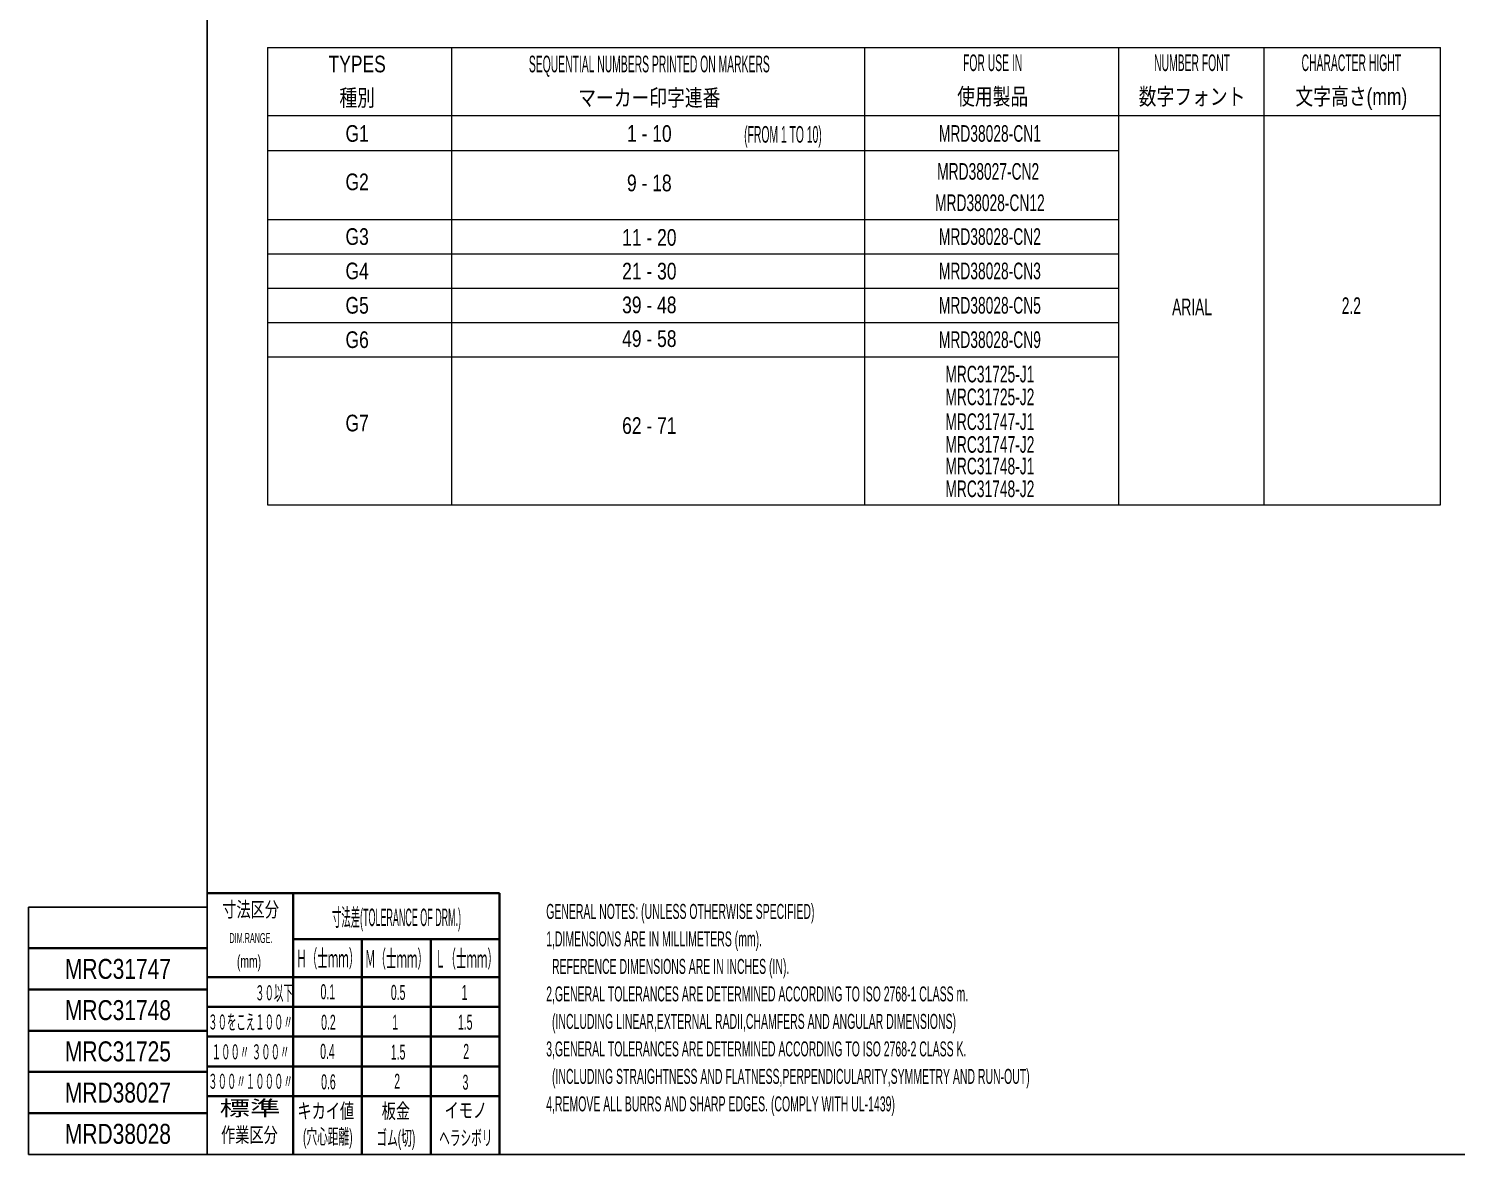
# Model space of a CAD drawing. Header units: millimetres. Extents: x 7 to 413, y 10 to 287.
# Drawn here: x 7 to 214.7, y 10.2 to 174.1 of the extents above; entities that cross this region are included whole.
import ezdxf
from ezdxf.enums import TextEntityAlignment as Align

# ---------------------------------------------------------------- set-up
doc = ezdxf.new("R2010")
doc.units = ezdxf.units.MM
for name, color, linetype in [('図面枠D8M', 7, 'Continuous'), ('文字', 7, 'Continuous'), ('表題、部品表', 7, 'Continuous')]:
    doc.layers.add(name, color=color, linetype=linetype)
doc.styles.add('HG丸ｺﾞｼｯｸM-PRO', font='')
doc.styles.get('HG丸ｺﾞｼｯｸM-PRO').set_extended_font_data('HG丸ｺﾞｼｯｸM-PRO')

# ---------------------------------------------------------------- blocks, each defined once
blk = doc.blocks.new('BLKF023')
at = {"layer": '図面枠D8M', "color": 3, "linetype": 'Continuous', "lineweight": 35}
for p, q in [((33, 48.25), (75.5, 48.25)), ((45.5, 48.25), (45.5, 10.25)), ((75.5, 48.25), (75.5, 10.25)), ((45.5, 41.55), (75.5, 41.55)), ((55.5, 41.55), (55.5, 10.25)), ((65.5, 41.55), (65.5, 10.25)), ((7, 40.25), (33, 40.25)), ((33, 36.05), (75.5, 36.05)), ((7, 34.25), (33, 34.25)), ((33, 31.72), (75.5, 31.72)), ((7, 28.25), (33, 28.25)), ((33, 27.4), (75.5, 27.4)), ((33, 23.07), (75.5, 23.07)), ((7, 22.25), (33, 22.25)), ((33, 18.75), (75.5, 18.75)), ((33, 16.25), (7, 16.25))]:
    blk.add_line(p, q, dxfattribs=at)
at = {"layer": '文字', "color": 2, "linetype": 'Continuous', "lineweight": 25}
for p, q in [((33, 286.75), (33, 10.25)), ((7, 46.25), (7, 10.25)), ((7, 46.25), (33, 46.25)), ((7, 10.25), (413, 10.25))]:
    blk.add_line(p, q, dxfattribs=at)
at = {"layer": '図面枠D8M', "color": 4, "linetype": 'Continuous', "lineweight": 13, "style": 'HG丸ｺﾞｼｯｸM-PRO'}
for s, height, width, p in [('寸法区分', 2.182, 0.692256, (39.31, 44.15)), ('(mm)', 1.818, 0.619256, (39.07, 36.89)), ('標準', 2.182, 1.489301, (39.21, 15.25)), ('作業区分', 2.182, 0.692256, (39.12, 11.35)), ('(穴心距離)', 2.182, 0.521231, (50.53, 11.11)), ('ゴム(切)', 2.182, 0.521232, (60.43, 10.92)), ('ヘラシボリ', 2.182, 0.521228, (70.61, 10.92))]:
    blk.add_text(s, height=height, dxfattribs=dict(at, width=width)).set_placement(p, align=Align.BOTTOM_CENTER)
for s, height, width, p in [('寸法差(TOLERANCE OF DRM.)', 2.5455, 0.382528, (60.52, 44.75)), ('DIM.RANGE.', 1.455, 0.522543, (39.35, 41.74)), ('Ｈ（士ｍｍ）', 2.545, 0.439786, (50.53, 38.76)), ('Ｍ（士ｍｍ）', 2.545, 0.439786, (60.52, 38.71)), ('Ｌ（士ｍｍ）', 2.545, 0.439786, (70.7, 38.71)), ('３０以下', 2.182, 0.44793, (42.7, 33.77)), ('0.1', 2.182, 0.522424, (50.53, 33.92)), ('0.5', 2.182, 0.522424, (60.76, 33.82)), ('1', 2.18, 0.521199, (70.42, 33.82)), ('３０をこえ１００〃', 2.182, 0.44793, (39.29, 29.52)), ('0.2', 2.182, 0.522424, (50.62, 29.48)), ('1', 2.18, 0.521199, (60.33, 29.48)), ('1.5', 2.182, 0.522424, (70.52, 29.48)), ('１００〃 ３００〃', 2.182, 0.448161, (39.29, 25.18)), ('0.4', 2.182, 0.522424, (50.48, 25.24)), ('1.5', 2.182, 0.522424, (60.76, 25.15)), ('2', 2.18, 0.521199, (70.66, 25.24)), ('３００〃１０００〃', 2.182, 0.44793, (39.29, 20.89)), ('0.6', 2.182, 0.522424, (50.62, 20.81)), ('2', 2.18, 0.521199, (60.62, 20.9)), ('3', 2.18, 0.521199, (70.56, 20.76)), ('キカイ値', 2.182, 0.692256, (50.24, 16.58)), ('板金', 2.182, 0.692256, (60.43, 16.58)), ('イモノ', 2.182, 0.692256, (70.61, 16.67))]:
    blk.add_text(s, height=height, dxfattribs=dict(at, width=width)).set_placement(p, align=Align.MIDDLE_CENTER)

msp = doc.modelspace()

# ---------------------------------------------------------------- linework, layer by layer
at = {"layer": '表題、部品表', "color": 3, "linetype": 'Continuous', "lineweight": 13}
for p, q in [((41.75, 171.3), (41.75, 104.77)), ((41.75, 171.3), (212.38, 171.3)), ((68.56, 104.77), (68.56, 171.3)), ((128.65, 104.77), (128.65, 171.3)), ((165.6, 104.77), (165.6, 171.3)), ((186.74, 104.77), (186.74, 171.3)), ((212.38, 104.77), (212.38, 171.3)), ((41.75, 161.43), (212.38, 161.43)), ((41.75, 156.3), (165.6, 156.3)), ((41.75, 146.3), (165.6, 146.3)), ((41.75, 141.3), (165.6, 141.3)), ((41.75, 136.3), (165.6, 136.3)), ((41.75, 136.3), (136.75, 136.3)), ((41.75, 131.3), (165.6, 131.3)), ((41.75, 126.3), (165.6, 126.3)), ((41.75, 104.77), (212.38, 104.77))]:
    msp.add_line(p, q, dxfattribs=at)

# ---------------------------------------------------------------- block references
at = {"layer": '図面枠D8M', "color": 4, "linetype": 'Continuous', "lineweight": 13}
msp.add_blockref('BLKF023', (0, 0), dxfattribs=at)

# ---------------------------------------------------------------- texts
at = {"layer": '図面枠D8M', "color": 3, "linetype": 'Continuous', "lineweight": 35, "style": 'HG丸ｺﾞｼｯｸM-PRO'}
for s, width, p in [('GENERAL NOTES: (UNLESS OTHERWISE SPECIFIED)', 0.52211, (82.3, 46.7)), ('1,DIMENSIONS ARE IN MILLIMETERS (mm).', 0.522052, (82.3, 42.7)), ('  REFERENCE DIMENSIONS ARE IN INCHES (IN).', 0.522009, (82.3, 38.7)), ('2,GENERAL TOLERANCES ARE DETERMINED ACCORDING TO ISO 2768-1 CLASS m.', 0.522186, (82.3, 34.7)), ('  (INCLUDING LINEAR,EXTERNAL RADII,CHAMFERS AND ANGULAR DIMENSIONS)', 0.522355, (82.3, 30.7)), ('3,GENERAL TOLERANCES ARE DETERMINED ACCORDING TO ISO 2768-2 CLASS K.', 0.52223, (82.3, 26.7)), ('  (INCLUDING STRAIGHTNESS AND FLATNESS,PERPENDICULARITY,SYMMETRY AND RUN-OUT)', 0.522087, (82.3, 22.7)), ('4,REMOVE ALL BURRS AND SHARP EDGES. (COMPLY WITH UL-1439)', 0.52235, (82.3, 18.7))]:
    msp.add_text(s, height=2.1818, dxfattribs=dict(at, width=width)).set_placement(p, align=Align.TOP_LEFT)
at = {"layer": '表題、部品表', "color": 3, "linetype": 'Continuous', "lineweight": 35, "style": 'HG丸ｺﾞｼｯｸM-PRO'}
for s, height, width, p in [('FOR USE IN', 2.422, 0.464398, (147.24, 169.09)), ('使用製品', 2.424, 0.781842, (147.24, 164.18)), ('MRD38028-CN1', 2.4218, 0.619742, (146.84, 158.8)), ('MRD38027-CN2', 2.4218, 0.619742, (146.59, 153.28)), ('MRD38028-CN12', 2.4218, 0.619758, (146.84, 148.72)), ('MRD38028-CN2', 2.4218, 0.619742, (146.84, 143.8)), ('MRD38028-CN3', 2.4218, 0.619742, (146.84, 138.8)), ('MRD38028-CN5', 2.4218, 0.619742, (146.84, 133.8)), ('MRD38028-CN9', 2.4218, 0.619742, (146.84, 128.8)), ('MRC31725-J1', 2.4218, 0.619975, (146.84, 123.79)), ('MRC31725-J2', 2.4218, 0.619975, (146.84, 120.48)), ('MRC31747-J1', 2.4218, 0.619975, (146.84, 116.87)), ('MRC31747-J2', 2.4218, 0.619975, (146.84, 113.55)), ('MRC31748-J1', 2.4218, 0.619975, (146.84, 110.41)), ('MRC31748-J2', 2.4218, 0.619975, (146.84, 107.1)), ('MRC31747', 2.909, 0.783478, (20, 37.25)), ('MRC31748', 2.909, 0.783478, (20, 31.25)), ('MRC31725', 2.909, 0.783478, (20, 25.25)), ('MRD38027', 2.909, 0.783793, (20, 19.25)), ('MRD38028', 2.909, 0.783793, (20, 13.25))]:
    msp.add_text(s, height=height, dxfattribs=dict(at, width=width)).set_placement(p, align=Align.MIDDLE_CENTER)
at = {"layer": '表題、部品表', "color": 3, "linetype": 'Continuous', "lineweight": 13, "style": 'HG丸ｺﾞｼｯｸM-PRO'}
for s, height, width, p in [('NUMBER FONT', 2.4218, 0.464821, (176.25, 169.09)), ('CHARACTER HIGHT', 2.4218, 0.46485, (199.42, 169.09)), ('TYPES', 2.424, 0.783213, (54.8, 168.91)), ('SEQUENTIAL NUMBERS PRINTED ON MARKERS', 2.4218, 0.464736, (97.3, 168.91)), ('種別', 2.424, 0.781842, (54.8, 164)), ('マーカー印字連番', 2.424, 0.781842, (97.3, 164)), ('数字フォント', 2.424, 0.781842, (176.25, 164.18)), ('文字高さ(mm)', 2.424, 0.782511, (199.42, 164.18)), ('G1', 2.424, 0.783931, (54.8, 158.8)), ('1 - 10', 2.424, 0.78411, (97.3, 158.8)), ('(FROM 1 TO 10)', 2.4218, 0.46472, (116.74, 158.67)), ('G2', 2.424, 0.783931, (54.8, 151.76)), ('9 - 18', 2.424, 0.78411, (97.3, 151.6)), ('G3', 2.424, 0.783931, (54.8, 143.8)), ('11 - 20', 2.424, 0.784188, (97.3, 143.68)), ('G4', 2.424, 0.783931, (54.8, 138.8)), ('21 - 30', 2.424, 0.784188, (97.3, 138.77)), ('G5', 2.424, 0.783931, (54.8, 133.8)), ('39 - 48', 2.424, 0.784188, (97.3, 133.86)), ('ARIAL', 2.422, 0.61911, (176.25, 133.57)), ('2.2', 2.422, 0.618723, (199.42, 133.75)), ('G6', 2.424, 0.783931, (54.8, 128.8)), ('49 - 58', 2.424, 0.784188, (97.3, 128.95)), ('G7', 2.424, 0.783931, (54.8, 116.67)), ('62 - 71', 2.424, 0.784188, (97.3, 116.3))]:
    msp.add_text(s, height=height, dxfattribs=dict(at, width=width)).set_placement(p, align=Align.MIDDLE_CENTER)

doc.saveas('drawing.dxf')
